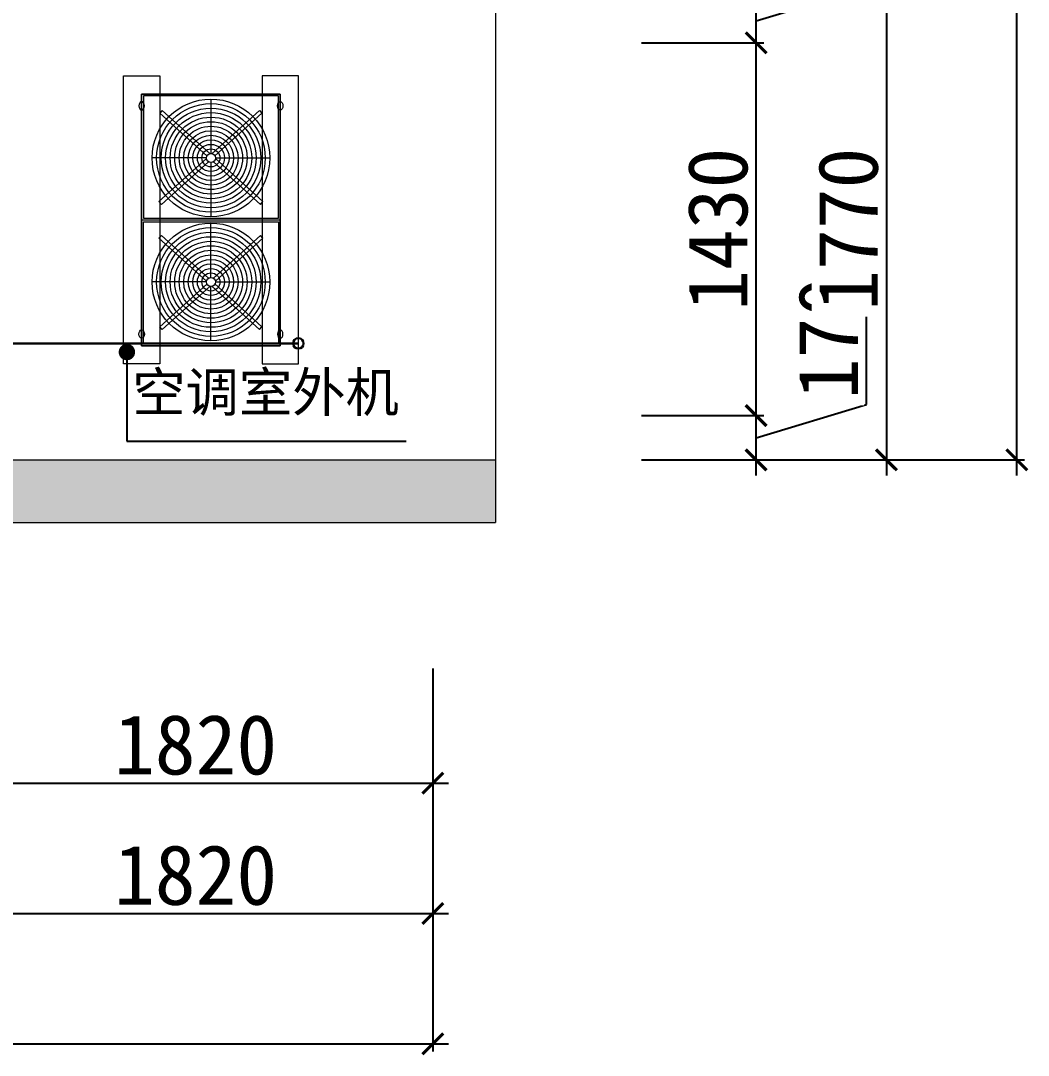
# Model space of a CAD drawing. Header units: millimetres. Extents: x -41640 to 3079702, y -5257903 to 68462.
# Drawn here: x 22652 to 26517, y 195 to 4164 of the extents above; entities that cross this region are included whole.
import ezdxf

# ---------------------------------------------------------------- set-up
doc = ezdxf.new("R2010")
doc.units = ezdxf.units.MM
doc.header["$LTSCALE"] = 10
doc.linetypes.add('CONTINOUS', pattern=[0])
doc.layers.get('0').update_dxf_attribs({"color": 255})
doc.layers.get('Defpoints').update_dxf_attribs({"color": 255})
for name, color, linetype, lineweight in [('1室外尺寸标注', 3, 'Continuous', 30), ('1强电插座布线图', 1, 'Continuous', 30), ('浅线', 251, 'CONTINOUS', 0)]:
    doc.layers.add(name, color=color, linetype=linetype, lineweight=lineweight)
doc.styles.add('(图框)宋体', font='', dxfattribs={"width": 0.8})
doc.styles.get("Standard").update_dxf_attribs({"font": ''})
doc.styles.add('宋体', font='', dxfattribs={"height": 2.5})
doc.styles.add('邓林', font='simhei.ttf')
doc.styles.get('(图框)宋体').set_extended_font_data('SimSun')
doc.styles.get('Standard').set_extended_font_data('SimSun')
doc.styles.get('宋体').set_extended_font_data('SimSun')
doc.dimstyles.get("Standard").update_dxf_attribs({"dimtxt": 0.18, "dimasz": 0.18, "dimexe": 0.18, "dimexo": 0.0625, "dimgap": 0.09, "dimtad": 0, "dimtih": 1, "dimtoh": 1, "dimdec": 4, "dimzin": 0, "dimdsep": 46, "dimtxsty": 'Standard', "dimcen": 0.09, "dimadec": 0, "dimazin": 0, "dimtfac": 1, "dimtdec": 4, "dimtofl": 0, "dimtmove": 0, "dimatfit": 3, "dimfxl": 1, "dimtolj": 1, "dimtzin": 0, "dimarcsym": 0})

# ---------------------------------------------------------------- blocks, each defined once
blk = doc.blocks.new('DOT')
at = {"color": 0, "linetype": 'ByBlock'}
blk.add_line((-0.35, 0), (-1, 0), dxfattribs=at)
at = {"color": 0, "linetype": 'ByBlock', "const_width": 0.35}
blk.add_lwpolyline([(-0.175, 0, 1), (0.175, 0, 1)], format="xyb", close=True, dxfattribs=at)
blk = doc.blocks.new('_ArchTick')
at = {"color": 0, "linetype": 'ByBlock', "const_width": 0.15}
blk.add_lwpolyline([(-0.5, -0.5), (0.5, 0.5)], dxfattribs=at)
blk = doc.blocks.new('*D288')
at = {"layer": '1室外尺寸标注', "color": 8, "lineweight": -2}
for p, q in [((22412.6, 1679), (22412.6, 1209)), ((24232.6, 1679), (24232.6, 1209)), ((22352.6, 1239), (24292.6, 1239))]:
    blk.add_line(p, q, dxfattribs=at)
at = {"layer": 'Defpoints', "color": 0, "lineweight": 30}
for p in [(22412.6, 1739, 0), (24232.6, 1739, 0), (24232.6, 1239)]:
    blk.add_point(p, dxfattribs=at)
at = {"layer": '1室外尺寸标注', "color": 8, "lineweight": -2, "xscale": 80, "yscale": 80, "zscale": 80, "rotation": 180}
blk.add_blockref('_ArchTick', (22412.6, 1239), dxfattribs=at)
at = {"layer": '1室外尺寸标注', "color": 8, "lineweight": -2, "xscale": 80, "yscale": 80, "zscale": 80}
blk.add_blockref('_ArchTick', (24232.6, 1239), dxfattribs=at)
at = {"layer": '1室外尺寸标注', "color": 45, "insert": (23322.6, 1385.3), "char_height": 230, "attachment_point": 5, "style": '邓林', "bg_fill": 3, "box_fill_scale": 1.1, "bg_fill_color": 256, "bg_fill_true_color": 13158600, "bg_fill_transparency": 4930792}
blk.add_mtext('1820', dxfattribs=at)
blk = doc.blocks.new('_Dot')
at = {"color": 0, "linetype": 'ByBlock', "lineweight": -2}
blk.add_line((-0.5, 0), (-1, 0), dxfattribs=at)
at = {"color": 0, "linetype": 'ByBlock', "const_width": 0.5}
blk.add_lwpolyline([(-0.25, 0, 1), (0.25, 0, 1)], format="xyb", close=True, dxfattribs=at)
blk = doc.blocks.new('*D297')
at = {"layer": '1室外尺寸标注', "color": 8, "lineweight": -2}
for p, q in [((22412.6, 1679), (22412.6, 709)), ((24232.6, 1679), (24232.6, 709)), ((22352.6, 739), (24292.6, 739))]:
    blk.add_line(p, q, dxfattribs=at)
at = {"layer": 'Defpoints', "color": 0, "lineweight": 30}
for p in [(22412.6, 1739, 0), (24232.6, 1739, 0), (24232.6, 739)]:
    blk.add_point(p, dxfattribs=at)
at = {"layer": '1室外尺寸标注', "color": 8, "lineweight": -2, "xscale": 80, "yscale": 80, "zscale": 80, "rotation": 180}
blk.add_blockref('_ArchTick', (22412.6, 739), dxfattribs=at)
at = {"layer": '1室外尺寸标注', "color": 8, "lineweight": -2, "xscale": 80, "yscale": 80, "zscale": 80}
blk.add_blockref('_ArchTick', (24232.6, 739), dxfattribs=at)
at = {"layer": '1室外尺寸标注', "color": 45, "insert": (23322.6, 885.3), "char_height": 230, "attachment_point": 5, "style": '邓林', "bg_fill": 3, "box_fill_scale": 1.1, "bg_fill_color": 256, "bg_fill_true_color": 13158600, "bg_fill_transparency": 7087568}
blk.add_mtext('1820', dxfattribs=at)
blk = doc.blocks.new('*D298')
at = {"layer": '1室外尺寸标注', "color": 8, "lineweight": -2}
for p, q in [((2982.3, 1679), (2982.3, 209)), ((24232.6, 1679), (24232.6, 209)), ((2922.3, 239), (24292.6, 239))]:
    blk.add_line(p, q, dxfattribs=at)
at = {"layer": 'Defpoints', "color": 0, "lineweight": 30}
for p in [(2982.3, 1739, 0), (24232.6, 1739, 0), (24232.6, 239)]:
    blk.add_point(p, dxfattribs=at)
at = {"layer": '1室外尺寸标注', "color": 8, "lineweight": -2, "xscale": 80, "yscale": 80, "zscale": 80, "rotation": 180}
blk.add_blockref('_ArchTick', (2982.3, 239), dxfattribs=at)
at = {"layer": '1室外尺寸标注', "color": 8, "lineweight": -2, "xscale": 80, "yscale": 80, "zscale": 80}
blk.add_blockref('_ArchTick', (24232.6, 239), dxfattribs=at)
at = {"layer": '1室外尺寸标注', "color": 45, "insert": (13607.4, 385.3), "char_height": 230, "attachment_point": 5, "style": '邓林', "bg_fill": 3, "box_fill_scale": 1.1, "bg_fill_color": 256, "bg_fill_true_color": 13158600, "bg_fill_transparency": 4930276}
blk.add_mtext('21250', dxfattribs=at)
blk = doc.blocks.new('*D323')
at = {"layer": '1室外尺寸标注', "color": 8, "lineweight": -2}
for p, q in [((25896.4, 2691.1), (25896.4, 3202.1)), ((25472.6, 2419), (25472.6, 2709)), ((25472.6, 2564), (25896.4, 2691.1)), ((25032.6, 2649), (25502.6, 2649)), ((25032.6, 2479), (25502.6, 2479))]:
    blk.add_line(p, q, dxfattribs=at)
at = {"layer": 'Defpoints', "color": 0, "lineweight": 30}
for p in [(24972.6, 2649, 0), (25472.6, 2649), (24972.6, 2479, 0)]:
    blk.add_point(p, dxfattribs=at)
at = {"layer": '1室外尺寸标注', "color": 8, "lineweight": -2, "xscale": 80, "yscale": 80, "zscale": 80}
for p, rotation in [((25472.6, 2649), 90), ((25472.6, 2479), 270)]:
    blk.add_blockref('_ArchTick', p, dxfattribs=dict(at, rotation=rotation))
at = {"layer": '1室外尺寸标注', "color": 45, "insert": (25750.1, 2946.6), "char_height": 230, "attachment_point": 5, "rotation": 90, "style": '邓林', "bg_fill": 3, "box_fill_scale": 1.1, "bg_fill_color": 256, "bg_fill_true_color": 13158600, "bg_fill_transparency": 4930276}
blk.add_mtext('170', dxfattribs=at)
blk = doc.blocks.new('*D324')
at = {"layer": '1室外尺寸标注', "color": 8, "lineweight": -2}
for p, q in [((25472.6, 2589), (25472.6, 4139)), ((25032.6, 4079), (25502.6, 4079)), ((25032.6, 2649), (25502.6, 2649))]:
    blk.add_line(p, q, dxfattribs=at)
at = {"layer": 'Defpoints', "color": 0, "lineweight": 30}
for p in [(24972.6, 4079, 0), (25472.6, 4079), (24972.6, 2649, 0)]:
    blk.add_point(p, dxfattribs=at)
at = {"layer": '1室外尺寸标注', "color": 8, "lineweight": -2, "xscale": 80, "yscale": 80, "zscale": 80}
for p, rotation in [((25472.6, 4079), 90), ((25472.6, 2649), 270)]:
    blk.add_blockref('_ArchTick', p, dxfattribs=dict(at, rotation=rotation))
at = {"layer": '1室外尺寸标注', "color": 45, "insert": (25326.3, 3364), "char_height": 230, "attachment_point": 5, "rotation": 90, "style": '邓林', "bg_fill": 3, "box_fill_scale": 1.1, "bg_fill_color": 256, "bg_fill_true_color": 13158600, "bg_fill_transparency": 4930276}
blk.add_mtext('1430', dxfattribs=at)
blk = doc.blocks.new('*D325')
at = {"layer": '1室外尺寸标注', "color": 8, "lineweight": -2}
for p, q in [((25896.4, 4291.1), (25896.4, 4802.1)), ((25472.6, 4019), (25472.6, 4309)), ((25472.6, 4164), (25896.4, 4291.1)), ((25032.6, 4249), (25502.6, 4249)), ((25032.6, 4079), (25502.6, 4079))]:
    blk.add_line(p, q, dxfattribs=at)
at = {"layer": 'Defpoints', "color": 0, "lineweight": 30}
for p in [(24972.6, 4249, 0), (25472.6, 4249), (24972.6, 4079, 0)]:
    blk.add_point(p, dxfattribs=at)
at = {"layer": '1室外尺寸标注', "color": 8, "lineweight": -2, "xscale": 80, "yscale": 80, "zscale": 80}
for p, rotation in [((25472.6, 4249), 90), ((25472.6, 4079), 270)]:
    blk.add_blockref('_ArchTick', p, dxfattribs=dict(at, rotation=rotation))
at = {"layer": '1室外尺寸标注', "color": 45, "insert": (25750.1, 4546.6), "char_height": 230, "attachment_point": 5, "rotation": 90, "style": '邓林', "bg_fill": 3, "box_fill_scale": 1.1, "bg_fill_color": 256, "bg_fill_true_color": 13158600, "bg_fill_transparency": 7076156}
blk.add_mtext('170', dxfattribs=at)
blk = doc.blocks.new('*D336')
at = {"layer": '1室外尺寸标注', "color": 8, "lineweight": -2}
for p, q in [((26472.6, 2419), (26472.6, 18389)), ((25032.6, 18329), (26502.6, 18329)), ((25032.6, 2479), (26502.6, 2479))]:
    blk.add_line(p, q, dxfattribs=at)
at = {"layer": 'Defpoints', "color": 0, "lineweight": 30}
for p in [(24972.6, 18329, 0), (26472.6, 18329), (24972.6, 2479, 0)]:
    blk.add_point(p, dxfattribs=at)
at = {"layer": '1室外尺寸标注', "color": 8, "lineweight": -2, "xscale": 80, "yscale": 80, "zscale": 80}
for p, rotation in [((26472.6, 18329), 90), ((26472.6, 2479), 270)]:
    blk.add_blockref('_ArchTick', p, dxfattribs=dict(at, rotation=rotation))
at = {"layer": '1室外尺寸标注', "color": 45, "insert": (26326.3, 10404), "char_height": 230, "attachment_point": 5, "rotation": 90, "style": '邓林', "bg_fill": 3, "box_fill_scale": 1.1, "bg_fill_color": 256, "bg_fill_true_color": 13158600, "bg_fill_transparency": 3989424}
blk.add_mtext('15850', dxfattribs=at)
blk = doc.blocks.new('*D340')
at = {"layer": '1室外尺寸标注', "color": 8, "lineweight": -2}
for p, q in [((25972.6, 4309), (25972.6, 2419)), ((25032.6, 4249), (26002.6, 4249)), ((25032.6, 2479), (26002.6, 2479))]:
    blk.add_line(p, q, dxfattribs=at)
at = {"layer": 'Defpoints', "color": 0, "lineweight": 30}
for p in [(24972.6, 4249, 0), (24972.6, 2479, 0), (25972.6, 2479)]:
    blk.add_point(p, dxfattribs=at)
at = {"layer": '1室外尺寸标注', "color": 8, "lineweight": -2, "xscale": 80, "yscale": 80, "zscale": 80}
for p, rotation in [((25972.6, 4249), 90), ((25972.6, 2479), 270)]:
    blk.add_blockref('_ArchTick', p, dxfattribs=dict(at, rotation=rotation))
at = {"layer": '1室外尺寸标注', "color": 45, "insert": (25826.3, 3364), "char_height": 230, "attachment_point": 5, "rotation": 90, "style": '邓林', "bg_fill": 3, "box_fill_scale": 1.1, "bg_fill_color": 256, "bg_fill_true_color": 13158600, "bg_fill_transparency": 7031872}
blk.add_mtext('1770', dxfattribs=at)

msp = doc.modelspace()

# ---------------------------------------------------------------- hatches: boundary and pattern name
at = {"layer": '浅线'}
msp.add_hatch(color=256, dxfattribs=at).paths.add_polyline_path([(24472.6, 2479), (22412.6, 2479), (22412.6, 2239), (24472.6, 2239)])

# ---------------------------------------------------------------- linework, layer by layer
at = {"layer": '1强电插座布线图', "linetype": 'Continuous', "lineweight": 30, "elevation": 0}
msp.add_lwpolyline([(23716.7, 2926), (21827.3, 2926, -0.414214), (21727.3, 3026), (21727.3, 4249)], format="xyb", dxfattribs=at)
at = {"layer": '1强电插座布线图', "linetype": 'Continuous', "lineweight": 30}
msp.add_circle((23716.7, 2926, 0), 20, dxfattribs=at)
at = {"layer": '浅线', "ltscale": 0.5}
for p, q in [((24472.6, 4249), (24472.6, 2239)), ((22412.6, 2479), (24472.6, 2479)), ((22412.6, 2239), (24472.6, 2239))]:
    msp.add_line(p, q, dxfattribs=at)
at = {"layer": '浅线', "ltscale": 1000}
for p, q in [((23381.4, 3863.4, 0), (23381.4, 3654.9, 0)), ((23194.8, 3819.4, 0), (23185.5, 3809.1, 0)), ((23377, 3654.3, 0), (23194.8, 3819.4, 0)), ((23567.9, 3819.4, 0), (23385.8, 3654.3, 0)), ((23567.9, 3819.4, 0), (23577.3, 3809, 0)), ((23366, 3645.6, 0), (23185.5, 3809.1, 0)), ((23577.3, 3809, 0), (23396.8, 3645.5, 0)), ((23364, 3637.5, 0), (23155.6, 3637.5, 0)), ((23364.2, 3634.8, 0), (23182, 3469.7, 0)), ((23371.9, 3623, 0), (23191.4, 3459.4, 0)), ((23381.4, 3620.1, 0), (23381.4, 3411.7, 0)), ((23571.5, 3459.3, 0), (23390.9, 3623, 0)), ((23580.9, 3469.7, 0), (23398.6, 3634.9, 0)), ((23398.8, 3637.5, 0), (23607.2, 3637.5, 0)), ((23191.4, 3459.4, 0), (23182, 3469.7, 0)), ((23571.5, 3459.3, 0), (23580.9, 3469.7, 0)), ((23381.4, 3178.9, 0), (23381.4, 3387.4, 0)), ((23182, 3329.3, 0), (23191.4, 3339.6, 0)), ((23371.9, 3176, 0), (23191.4, 3339.6, 0)), ((23571.5, 3339.7, 0), (23390.9, 3176, 0)), ((23580.9, 3329.3, 0), (23571.5, 3339.7, 0)), ((23364.2, 3164.2, 0), (23182, 3329.3, 0)), ((23580.9, 3329.3, 0), (23400.3, 3165.7, 0)), ((23364, 3161.5, 0), (23155.6, 3161.5, 0)), ((23366, 3153.5, 0), (23185.5, 2989.9, 0)), ((23377, 3144.7, 0), (23194.8, 2979.6, 0)), ((23381.4, 2935.7, 0), (23381.4, 3144.1, 0)), ((23567.9, 2979.7, 0), (23385.8, 3144.7, 0)), ((23577.3, 2990, 0), (23395.2, 3155.1, 0)), ((23398.8, 3161.5, 0), (23607.2, 3161.5, 0)), ((23194.8, 2979.6, 0), (23185.5, 2989.9, 0)), ((23567.9, 2979.7, 0), (23577.3, 2990, 0))]:
    msp.add_line(p, q, dxfattribs=at)
at = {"layer": '浅线', "ltscale": 1000, "elevation": 0}
for points in [[(23046.1, 2847.1), (23046.1, 3952), (23185.1, 3952), (23185.1, 2847.1)], [(23716.7, 2847.1), (23716.7, 3952), (23577.7, 3952), (23577.7, 2847.1)], [(23647.2, 3399.5), (23647.2, 3882.5), (23115.6, 3882.5), (23115.6, 3399.5)], [(23640.2, 3406.5), (23640.2, 3875.5), (23122.5, 3875.5), (23122.5, 3406.5)], [(23647.2, 3399.5), (23647.2, 2916.6), (23115.6, 2916.6), (23115.6, 3399.5)], [(23640.2, 3392.6), (23640.2, 2923.5), (23122.5, 2923.5), (23122.5, 3392.6)]]:
    msp.add_lwpolyline(points, close=True, dxfattribs=at)
at = {"layer": '浅线', "elevation": 0}
for points in [[(23647.2, 2916.6), (23647.2, 3882.5), (23115.6, 3882.5), (23115.6, 2916.6)], [(23647.2, 3882.5), (23647.2, 2916.6), (23115.6, 2916.6), (23115.6, 3882.5)]]:
    msp.add_lwpolyline(points, close=True, dxfattribs=at)
at = {"layer": '浅线', "ltscale": 1000, "elevation": 0}
for points in [[(23647.2, 3399.5), (23647.2, 3882.5), (23115.6, 3882.5), (23115.6, 3399.5)], [(23647.2, 3399.5), (23647.2, 2916.6), (23115.6, 2916.6), (23115.6, 3399.5)]]:
    msp.add_lwpolyline(points, dxfattribs=at)
at = {"layer": '浅线', "ltscale": 1000}
for centre, radius in [((23381.4, 3637.5, 0), 225.8), ((23381.4, 3637.5, 0), 208.5), ((23381.4, 3637.5, 0), 191.1), ((23381.4, 3637.5, 0), 173.7), ((23381.4, 3637.5, 0), 156.4), ((23381.4, 3637.5, 0), 139), ((23381.4, 3637.5, 0), 121.6), ((23381.4, 3637.5, 0), 104.2), ((23381.4, 3637.5, 0), 86.9), ((23381.4, 3637.5, 0), 69.5), ((23381.4, 3637.5, 0), 52.1), ((23381.4, 3637.5, 0), 34.7), ((23381.4, 3637.5, 0), 17.4), ((23381.4, 3161.5, 0), 225.8), ((23381.4, 3161.5, 0), 208.5), ((23381.4, 3161.5, 0), 191.1), ((23381.4, 3161.5, 0), 173.7), ((23381.4, 3161.5, 0), 156.4), ((23381.4, 3161.5, 0), 139), ((23381.4, 3161.5, 0), 121.6), ((23381.4, 3161.5, 0), 104.2), ((23381.4, 3161.5, 0), 86.9), ((23381.4, 3161.5, 0), 69.5), ((23381.4, 3161.5, 0), 52.1), ((23381.4, 3161.5, 0), 34.7), ((23381.4, 3161.5, 0), 17.4)]:
    msp.add_circle(centre, radius, dxfattribs=at)
at = {"layer": '浅线', "ltscale": 1000, "extrusion": (0, 0, -1)}
for centre, major_axis in [((23115.6, 3837.3, 0), (0, 16)), ((23647.2, 2961.7, 0), (0, -16))]:
    msp.add_ellipse(centre, major_axis=major_axis, ratio=0.652174, dxfattribs=at)
at = {"layer": '浅线', "ltscale": 1000}
for centre, major_axis in [((23647.2, 3837.3, 0), (0, 16)), ((23115.6, 2961.7, 0), (0, -16))]:
    msp.add_ellipse(centre, major_axis=major_axis, ratio=0.652174, dxfattribs=at)

# ---------------------------------------------------------------- texts
at = {"layer": '浅线', "insert": (23079.4, 2814, 0), "char_height": 150, "width": 10068.411, "attachment_point": 1, "style": '宋体'}
msp.add_mtext('\\pt480;空调室外机', dxfattribs=at)

# ---------------------------------------------------------------- dimensions: what is measured, and where the dimension line sits
at = {"layer": '1室外尺寸标注', "color": 45}
dim = msp.add_linear_dim(base=(25472.6, 2649, 0), p1=(24972.6, 2479), p2=(24972.6, 2649), angle=90, dimstyle='Standard', override={"dimtxt": 230, "dimasz": 80, "dimexe": 30, "dimexo": 60, "dimgap": 30, "dimtad": 1, "dimtih": 0, "dimtoh": 0, "dimdec": 0, "dimzin": 8, "dimdsep": 44, "dimtxsty": '邓林', "dimblk": 'ArchTick', "dimcen": 2.5, "dimdle": 60, "dimclrd": 8, "dimclre": 8, "dimclrt": 45, "dimtdec": 0, "dimtofl": 1, "dimtmove": 1, "dimldrblk": 'Dot', "dimfxl": 5, "dimtfill": 1, "dimtolj": 0, "dimtzin": 8}, dxfattribs=at)
dim.commit()
dim.dimension.update_dxf_attribs({"geometry": '*D323', "text_midpoint": (25750.1, 2721.1, 0)})
dim = msp.add_linear_dim(base=(24232.6, 1239, 0), p1=(22412.6, 1739), p2=(24232.6, 1739), dimstyle='Standard', override={"dimtxt": 230, "dimasz": 80, "dimexe": 30, "dimexo": 60, "dimgap": 30, "dimtad": 1, "dimtih": 0, "dimtoh": 0, "dimdec": 0, "dimzin": 8, "dimdsep": 44, "dimtxsty": '邓林', "dimblk": 'ArchTick', "dimcen": 2.5, "dimdle": 60, "dimclrd": 8, "dimclre": 8, "dimclrt": 45, "dimtdec": 0, "dimtofl": 1, "dimtmove": 1, "dimldrblk": 'Dot', "dimfxl": 5, "dimtfill": 1, "dimtolj": 0, "dimtzin": 8}, dxfattribs=at)
dim.commit()
dim.dimension.update_dxf_attribs({"geometry": '*D288', "text_midpoint": (23322.6, 1385.3, 0)})

# ---------------------------------------------------------------- leaders
at = {"layer": '浅线'}
msp.add_leader([(23059.1, 2892.7, 0), (23059.1, 2550.9, 0), (24130.8, 2550.9, 0)], dimstyle='Standard', override={"dimtxt": 135, "dimasz": 90, "dimexe": 30, "dimexo": 30, "dimgap": 20, "dimtih": 0, "dimtoh": 0, "dimdec": 0, "dimzin": 8, "dimdsep": 44, "dimtxsty": '(图框)宋体', "dimcen": 0.6, "dimdle": 30, "dimclrd": 250, "dimclre": 250, "dimclrt": 45, "dimtdec": 0, "dimtofl": 1, "dimtmove": 1, "dimldrblk": 'DOT', "dimfxl": 200, "dimfxlon": 1, "dimtfill": 1, "dimtolj": 0, "dimtzin": 8, "dimarcsym": 1}, dxfattribs=at)

# ---------------------------------------------------------------- next in the draw order: dimensions: what is measured, and where the dimension line sits
at = {"layer": '1室外尺寸标注', "color": 45}
dim = msp.add_linear_dim(base=(25472.6, 4079, 0), p1=(24972.6, 2649), p2=(24972.6, 4079), angle=90, dimstyle='Standard', override={"dimtxt": 230, "dimasz": 80, "dimexe": 30, "dimexo": 60, "dimgap": 30, "dimtad": 1, "dimtih": 0, "dimtoh": 0, "dimdec": 0, "dimzin": 8, "dimdsep": 44, "dimtxsty": '邓林', "dimblk": 'ArchTick', "dimcen": 2.5, "dimdle": 60, "dimclrd": 8, "dimclre": 8, "dimclrt": 45, "dimtdec": 0, "dimtofl": 1, "dimtmove": 1, "dimldrblk": 'Dot', "dimfxl": 5, "dimtfill": 1, "dimtolj": 0, "dimtzin": 8}, dxfattribs=at)
dim.commit()
dim.dimension.update_dxf_attribs({"geometry": '*D324', "text_midpoint": (25326.3, 3364, 0)})
dim = msp.add_linear_dim(base=(24232.6, 739, 0), p1=(22412.6, 1739), p2=(24232.6, 1739), dimstyle='Standard', override={"dimtxt": 230, "dimasz": 80, "dimexe": 30, "dimexo": 60, "dimgap": 30, "dimtad": 1, "dimtih": 0, "dimtoh": 0, "dimdec": 0, "dimzin": 8, "dimdsep": 44, "dimtxsty": '邓林', "dimblk": 'ArchTick', "dimcen": 2.5, "dimdle": 60, "dimclrd": 8, "dimclre": 8, "dimclrt": 45, "dimtdec": 0, "dimtofl": 1, "dimtmove": 1, "dimldrblk": 'Dot', "dimfxl": 5, "dimtfill": 1, "dimtolj": 0, "dimtzin": 8}, dxfattribs=at)
dim.commit()
dim.dimension.update_dxf_attribs({"geometry": '*D297', "text_midpoint": (23322.6, 885.3, 0)})

# ---------------------------------------------------------------- next in the draw order: dimensions: what is measured, and where the dimension line sits
dim = msp.add_linear_dim(base=(25472.6, 4249, 0), p1=(24972.6, 4079), p2=(24972.6, 4249), angle=90, dimstyle='Standard', override={"dimtxt": 230, "dimasz": 80, "dimexe": 30, "dimexo": 60, "dimgap": 30, "dimtad": 1, "dimtih": 0, "dimtoh": 0, "dimdec": 0, "dimzin": 8, "dimdsep": 44, "dimtxsty": '邓林', "dimblk": 'ArchTick', "dimcen": 2.5, "dimdle": 60, "dimclrd": 8, "dimclre": 8, "dimclrt": 45, "dimtdec": 0, "dimtofl": 1, "dimtmove": 1, "dimldrblk": 'Dot', "dimfxl": 5, "dimtfill": 1, "dimtolj": 0, "dimtzin": 8}, dxfattribs=at)
dim.commit()
dim.dimension.update_dxf_attribs({"geometry": '*D325', "text_midpoint": (25750.1, 4321.1, 0)})
dim = msp.add_linear_dim(base=(24232.6, 239, 0), p1=(2982.3, 1739), p2=(24232.6, 1739), dimstyle='Standard', override={"dimtxt": 230, "dimasz": 80, "dimexe": 30, "dimexo": 60, "dimgap": 30, "dimtad": 1, "dimtih": 0, "dimtoh": 0, "dimdec": 0, "dimzin": 8, "dimdsep": 44, "dimtxsty": '邓林', "dimblk": 'ArchTick', "dimcen": 2.5, "dimdle": 60, "dimclrd": 8, "dimclre": 8, "dimclrt": 45, "dimtdec": 0, "dimtofl": 1, "dimtmove": 1, "dimldrblk": 'Dot', "dimfxl": 5, "dimtfill": 1, "dimtolj": 0, "dimtzin": 8}, dxfattribs=at)
dim.commit()
dim.dimension.update_dxf_attribs({"geometry": '*D298', "text_midpoint": (13607.4, 385.3, 0)})

# ---------------------------------------------------------------- next in the draw order: dimensions: what is measured, and where the dimension line sits
dim = msp.add_linear_dim(base=(26472.6, 18329, 0), p1=(24972.6, 2479), p2=(24972.6, 18329), angle=90, dimstyle='Standard', override={"dimtxt": 230, "dimasz": 80, "dimexe": 30, "dimexo": 60, "dimgap": 30, "dimtad": 1, "dimtih": 0, "dimtoh": 0, "dimdec": 0, "dimzin": 8, "dimdsep": 44, "dimtxsty": '邓林', "dimblk": 'ArchTick', "dimcen": 2.5, "dimdle": 60, "dimclrd": 8, "dimclre": 8, "dimclrt": 45, "dimtdec": 0, "dimtofl": 1, "dimtmove": 1, "dimldrblk": 'Dot', "dimfxl": 5, "dimtfill": 1, "dimtolj": 0, "dimtzin": 8}, dxfattribs=at)
dim.commit()
dim.dimension.update_dxf_attribs({"geometry": '*D336', "text_midpoint": (26326.3, 10404, 0)})

# ---------------------------------------------------------------- next in the draw order: dimensions: what is measured, and where the dimension line sits
dim = msp.add_linear_dim(base=(25972.6, 2479, 0), p1=(24972.6, 4249), p2=(24972.6, 2479), angle=90, dimstyle='Standard', override={"dimtxt": 230, "dimasz": 80, "dimexe": 30, "dimexo": 60, "dimgap": 30, "dimtad": 1, "dimtih": 0, "dimtoh": 0, "dimdec": 0, "dimzin": 8, "dimdsep": 44, "dimtxsty": '邓林', "dimblk": 'ArchTick', "dimcen": 2.5, "dimdle": 60, "dimclrd": 8, "dimclre": 8, "dimclrt": 45, "dimtdec": 0, "dimtofl": 1, "dimtmove": 1, "dimldrblk": 'Dot', "dimfxl": 5, "dimtfill": 1, "dimtolj": 0, "dimtzin": 8}, dxfattribs=at)
dim.commit()
dim.dimension.update_dxf_attribs({"geometry": '*D340', "text_midpoint": (25826.3, 3364, 0)})

doc.saveas('drawing.dxf')
